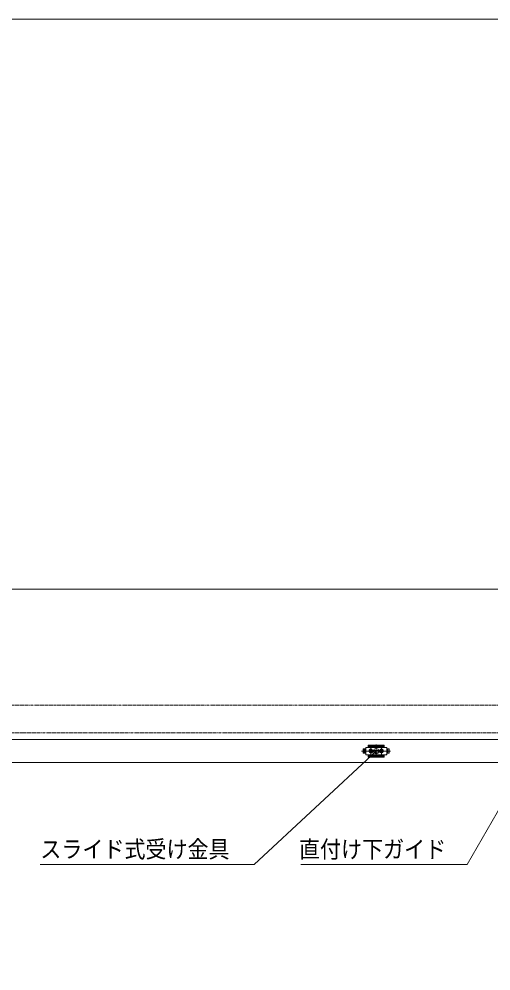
# Model space of a CAD drawing. Units: millimetres, scale not verified. Extents: x -6062 to 6062, y -3045 to 3045.
# Drawn here: x -4261 to -3364, y 960 to 2770 of the extents above; entities that cross this region are included whole.
import ezdxf
from ezdxf.enums import TextEntityAlignment as Align

# ---------------------------------------------------------------- set-up
doc = ezdxf.new("R2010")
doc.units = ezdxf.units.MM
doc.header["$LTSCALE"] = 20
doc.linetypes.add('DOUBLE_CHAIN1', pattern=[8.8, 5, -1, 0.6, -0.6, 0.6, -1])
for name, color, linetype, lineweight in [('0-0_2寸法-1', 7, 'Continuous', 9), ('0-3_2寸法-3', 7, 'Continuous', 9), ('0-4_1図面枠', 7, 'Continuous', 9), ('0-5_3一般', 7, 'Continuous', 9)]:
    doc.layers.add(name, color=color, linetype=linetype, lineweight=lineweight)
doc.styles.add('ＭＳ ゴシック', font='')
doc.styles.get('ＭＳ ゴシック').set_extended_font_data('MS Gothic')

# ---------------------------------------------------------------- blocks, each defined once
blk = doc.blocks.new('グループ-42')
at = {"layer": '0-5_3一般'}
for p, q in [((-35363.1, 27556.9), (-36461.1, 27556.9)), ((-36451.7, 27556.9), (-35353.7, 27556.9)), ((-36398, 27641.9), (-36300, 27641.9)), ((-36398, 27471.9), (-36398, 27641.9)), ((-36398, 27631.9), (-36398, 27481.9)), ((-36300, 27641.9), (-36388, 27641.9)), ((-36374, 27641.9), (-36374, 27471.9)), ((-36328, 27641.9), (-36328, 27471.9)), ((-36324, 27471.9), (-36324, 27641.9)), ((-36280, 27696.9), (-36300, 27676.9)), ((-36300, 27696.9), (-36300, 27641.9)), ((-36210, 27696.9), (-36300, 27696.9)), ((-36300, 27416.9), (-36300, 27696.9)), ((-36300, 27641.9), (-36300, 27686.9)), ((-36300, 27471.9), (-36300, 27641.9)), ((-36290, 27696.9), (-35510, 27696.9)), ((-36223, 27556.9), (-35975, 27556.9)), ((-36205, 27556.9), (-36185, 27556.9)), ((-36200, 27756.1), (-36200, 27776.7)), ((-36200, 27756.1), (-36200, 27706.9)), ((-35600, 27733.9), (-36200, 27733.9)), ((-35610, 27786.7), (-36190, 27786.7)), ((-35610, 27766.1), (-36190, 27766.1)), ((-36185, 27556.9), (-36165, 27556.9)), ((-36165, 27556.9), (-35995, 27556.9)), ((-36144, 27556.9), (-36056, 27556.9)), ((-36140.1, 27565.5), (-36120.5, 27566.6)), ((-36119.8, 27562.9), (-36140.1, 27565.5)), ((-36119.8, 27550.8), (-36140.1, 27548.3)), ((-36140.1, 27548.3), (-36120.5, 27547.2)), ((-36120.5, 27566.6), (-36113.2, 27570)), ((-36116.7, 27562.9), (-36120.5, 27566.6)), ((-36116.7, 27550.9), (-36120.5, 27547.2)), ((-36120.5, 27547.2), (-36113.2, 27543.7)), ((-36116.7, 27562.9), (-36119.8, 27562.9)), ((-36116.7, 27550.9), (-36119.8, 27550.8)), ((-36109.4, 27566.3), (-36116.7, 27562.9)), ((-36109.4, 27547.5), (-36116.7, 27550.9)), ((-36109.7, 27577.4), (-36113.2, 27570)), ((-36113.2, 27570), (-36109.4, 27566.3)), ((-36113.2, 27543.7), (-36109.4, 27547.5)), ((-36109.7, 27536.4), (-36113.2, 27543.7)), ((-36108.6, 27597.1), (-36109.7, 27577.4)), ((-36106, 27573.6), (-36109.7, 27577.4)), ((-36106, 27540.1), (-36109.7, 27536.4)), ((-36108.6, 27516.7), (-36109.7, 27536.4)), ((-36109.4, 27566.3), (-36106, 27573.6)), ((-36109.4, 27547.5), (-36106, 27540.1)), ((-36106.1, 27576.7), (-36108.6, 27597.1)), ((-36106.1, 27537.1), (-36108.6, 27516.7)), ((-36106, 27573.6), (-36106.1, 27576.7)), ((-36106, 27540.1), (-36106.1, 27537.1)), ((-36100, 27433.9), (-36100, 27678.3)), ((-36100, 27661.9), (-36100, 27451.9)), ((-36100, 27633.4), (-36100, 27481.5)), ((-36100, 27512.9), (-36100, 27600.9)), ((-36094, 27573.6), (-36090.3, 27577.4)), ((-36094, 27573.6), (-36093.9, 27576.7)), ((-36090.6, 27566.3), (-36094, 27573.6)), ((-36090.6, 27547.5), (-36094, 27540.1)), ((-36094, 27540.1), (-36093.9, 27537.1)), ((-36094, 27540.1), (-36090.3, 27536.4)), ((-36093.9, 27576.7), (-36091.4, 27597.1)), ((-36093.9, 27537.1), (-36091.4, 27516.7)), ((-36091.4, 27597.1), (-36090.3, 27577.4)), ((-36091.4, 27516.7), (-36090.3, 27536.4)), ((-36086.8, 27570), (-36090.6, 27566.3)), ((-36090.6, 27566.3), (-36083.3, 27562.9)), ((-36090.6, 27547.5), (-36083.3, 27550.9)), ((-36086.8, 27543.7), (-36090.6, 27547.5)), ((-36090.3, 27577.4), (-36086.8, 27570)), ((-36090.3, 27536.4), (-36086.8, 27543.7)), ((-36079.5, 27566.6), (-36086.8, 27570)), ((-36079.5, 27547.2), (-36086.8, 27543.7)), ((-36083.3, 27562.9), (-36079.5, 27566.6)), ((-36083.3, 27562.9), (-36080.2, 27562.9)), ((-36083.3, 27550.9), (-36080.2, 27550.8)), ((-36083.3, 27550.9), (-36079.5, 27547.2)), ((-36080.2, 27562.9), (-36059.9, 27565.5)), ((-36080.2, 27550.8), (-36059.9, 27548.3)), ((-36059.9, 27565.5), (-36079.5, 27566.6)), ((-36059.9, 27548.3), (-36079.5, 27547.2)), ((-35900, 27805.4), (-35900, 27309.2)), ((-35900, 27714.2), (-35900, 27393.1)), ((-35823, 27556.9), (-35575, 27556.9)), ((-35805, 27556.9), (-35785, 27556.9)), ((-35785, 27556.9), (-35765, 27556.9)), ((-35765, 27556.9), (-35595, 27556.9)), ((-35744, 27556.9), (-35656, 27556.9)), ((-35716.7, 27562.9), (-35719.8, 27562.9)), ((-35716.7, 27550.9), (-35719.8, 27550.8)), ((-35700, 27433.9), (-35700, 27678.3)), ((-35700, 27661.9), (-35700, 27451.9)), ((-35700, 27512.9), (-35700, 27600.9)), ((-35683.3, 27562.9), (-35680.2, 27562.9)), ((-35683.3, 27550.9), (-35680.2, 27550.8)), ((-35600, 27766.1), (-35600, 27776.7)), ((-35600, 27756.1), (-35600, 27766.1)), ((-35600, 27706.9), (-35600, 27756.1)), ((-35500, 27696.9), (-35590, 27696.9)), ((-35500, 27676.9), (-35520, 27696.9)), ((-35500, 27696.9), (-35500, 27416.9)), ((-35500, 27686.9), (-35500, 27641.9)), ((-35500, 27641.9), (-35402, 27641.9)), ((-35500, 27641.9), (-35500, 27471.9)), ((-35500, 27641.9), (-35412, 27641.9)), ((-35476, 27641.9), (-35476, 27471.9)), ((-35472, 27471.9), (-35472, 27641.9)), ((-35426, 27471.9), (-35426, 27641.9)), ((-35402, 27641.9), (-35402, 27471.9)), ((-35402, 27481.9), (-35402, 27631.9)), ((-36300, 27471.9), (-36398, 27471.9)), ((-36388, 27471.9), (-36300, 27471.9)), ((-36300, 27426.9), (-36300, 27471.9)), ((-36300, 27471.9), (-36300, 27416.9)), ((-36300, 27436.9), (-36280, 27416.9)), ((-36300, 27416.9), (-36210, 27416.9)), ((-35510, 27416.9), (-36290, 27416.9)), ((-36200, 27406.9), (-36200, 27357.7)), ((-36200, 27379.9), (-35600, 27379.9)), ((-36200, 27357.7), (-36200, 27347.7)), ((-36200, 27347.7), (-36200, 27337.1)), ((-36190, 27347.7), (-35610, 27347.7)), ((-36190, 27327.1), (-35610, 27327.1)), ((-35600, 27357.7), (-35600, 27406.9)), ((-35600, 27357.7), (-35600, 27347.7)), ((-35600, 27337.1), (-35600, 27347.7)), ((-35590, 27416.9), (-35500, 27416.9)), ((-35520, 27416.9), (-35500, 27436.9)), ((-35402, 27471.9), (-35500, 27471.9)), ((-35500, 27471.9), (-35500, 27426.9)), ((-35412, 27471.9), (-35500, 27471.9)), ((-54000, 27116.9), (-6330, 27116.9))]:
    blk.add_line(p, q, dxfattribs=at)
at = {"layer": '0-5_3一般', "linetype": 'DOUBLE_CHAIN1'}
blk.add_lwpolyline([(-54140, 29296.9), (-30000, 29296.9), (-30000, 28246.9), (-54140, 28246.9)], dxfattribs=at)
at = {"layer": '0-5_3一般'}
for points in [[(-54000, 27116.9), (-54000, 27996.9), (-6330, 27996.9), (-6330, 27116.9)], [(-35719.8, 27562.9), (-35740.1, 27565.5), (-35720.5, 27566.6)], [(-35719.8, 27550.8), (-35740.1, 27548.3), (-35720.5, 27547.2)], [(-35709.4, 27566.3), (-35716.7, 27562.9), (-35720.5, 27566.6), (-35713.2, 27570)], [(-35709.4, 27547.5), (-35706, 27540.1), (-35709.7, 27536.4), (-35713.2, 27543.7)], [(-35706, 27573.6), (-35706.1, 27576.7), (-35708.6, 27597.1), (-35709.7, 27577.4)], [(-35706, 27540.1), (-35706.1, 27537.1), (-35708.6, 27516.7), (-35709.7, 27536.4)], [(-35694, 27573.6), (-35693.9, 27576.7), (-35691.4, 27597.1), (-35690.3, 27577.4)], [(-35690.6, 27566.3), (-35694, 27573.6), (-35690.3, 27577.4), (-35686.8, 27570)], [(-35694, 27540.1), (-35693.9, 27537.1), (-35691.4, 27516.7), (-35690.3, 27536.4)], [(-35690.6, 27547.5), (-35683.3, 27550.9), (-35679.5, 27547.2), (-35686.8, 27543.7)], [(-35680.2, 27562.9), (-35659.9, 27565.5), (-35679.5, 27566.6)], [(-35680.2, 27550.8), (-35659.9, 27548.3), (-35679.5, 27547.2)]]:
    blk.add_lwpolyline(points, dxfattribs=at)
for points in [[(-35709.4, 27547.5), (-35716.7, 27550.9), (-35720.5, 27547.2), (-35713.2, 27543.7)], [(-35709.4, 27566.3), (-35706, 27573.6), (-35709.7, 27577.4), (-35713.2, 27570)], [(-35690.6, 27547.5), (-35694, 27540.1), (-35690.3, 27536.4), (-35686.8, 27543.7)], [(-35690.6, 27566.3), (-35683.3, 27562.9), (-35679.5, 27566.6), (-35686.8, 27570)]]:
    blk.add_lwpolyline(points, close=True, dxfattribs=at)
for centre, radius in [((-36100, 27556.9), 75), ((-36100, 27556.9), 65), ((-36100, 27556.9), 42), ((-36100, 27556.9), 40), ((-36100, 27556.9), 40), ((-36100, 27556.9), 32.4), ((-36100, 27556.9), 30), ((-35700, 27556.9), 75), ((-35700, 27556.9), 65), ((-35700, 27556.9), 42), ((-35700, 27556.9), 40), ((-35700, 27556.9), 40), ((-35700, 27556.9), 32.4), ((-35700, 27556.9), 30)]:
    blk.add_circle(centre, radius, dxfattribs=at)
for centre, radius, start, end in [((-36388, 27631.9), 10, 90, 180), ((-36290, 27686.9), 10, 90, 180), ((-36210, 27706.9), 10, 270, 0), ((-36190, 27776.7), 10, 90, 180), ((-36190, 27756.1), 10, 90, 180), ((-36095, 27556.9), 46, 169.19486, 180), ((-36095, 27556.9), 46, 180, 190.80514), ((-36100, 27556.9), 20.7, 162.98773, 197.01227), ((-36100, 27551.9), 46, 79.19486, 100.80514), ((-36100, 27556.9), 20.7, 72.98773, 107.01227), ((-36100, 27556.9), 20.7, 252.98773, 287.01227), ((-36100, 27556.9), 20.7, 342.98773, 17.01227), ((-36105, 27556.9), 46, 0, 10.80514), ((-36105, 27556.9), 46, 349.19486, 0), ((-35695, 27556.9), 46, 169.19486, 180), ((-35695, 27556.9), 46, 180, 190.80514), ((-35700, 27556.9), 20.7, 162.98773, 197.01227), ((-35700, 27551.9), 46, 79.19486, 100.80514), ((-35700, 27556.9), 20.7, 72.98773, 107.01227), ((-35700, 27556.9), 20.7, 252.98773, 287.01227), ((-35700, 27556.9), 20.7, 342.98773, 17.01227), ((-35705, 27556.9), 46, 0, 10.80514), ((-35705, 27556.9), 46, 349.19486, 0), ((-35610, 27776.7), 10, 0, 90), ((-35610, 27756.1), 10, 0, 90), ((-35590, 27706.9), 10, 180, 270), ((-35510, 27686.9), 10, 0, 90), ((-35412, 27631.9), 10, 0, 90), ((-36388, 27481.9), 10, 180, 270), ((-36290, 27426.9), 10, 180, 270), ((-36210, 27406.9), 10, 0, 90), ((-36190, 27357.7), 10, 180, 270), ((-36190, 27337.1), 10, 180, 270), ((-36100, 27561.8), 46, 259.19486, 280.80514), ((-35700, 27561.8), 46, 259.19486, 280.80514), ((-35610, 27357.7), 10, 270, 0), ((-35610, 27337.1), 10, 270, 0), ((-35590, 27406.9), 10, 90, 180), ((-35510, 27426.9), 10, 270, 0), ((-35412, 27481.9), 10, 270, 0)]:
    blk.add_arc(centre, radius, start, end, dxfattribs=at)
blk = doc.blocks.new('グループ-43')
at = {"layer": '0-5_3一般'}
blk.add_blockref('グループ-42', (0, 0), dxfattribs=at)
blk = doc.blocks.new('グループ-61')
at = {"layer": '0-4_1図面枠'}
blk.add_lwpolyline([(-80000, 55400), (80000, 55400), (80000, -55400), (-80000, -55400)], close=True, dxfattribs=at)
blk = doc.blocks.new('図面枠')
at = {"layer": '0-4_1図面枠'}
blk.add_blockref('グループ-61', (0, 0), dxfattribs=at)

msp = doc.modelspace()

# ---------------------------------------------------------------- linework, layer by layer
at = {"layer": '0-0_2寸法-1'}
msp.add_line((-4481.79, 1686), (-2109.21, 1686), dxfattribs=at)
at = {"layer": '0-3_2寸法-3'}
for p, q in [((-3577.61, 1378.68), (-3587.39, 1378.68)), ((-3582.32, 1382.68), (-3582.68, 1382.68)), ((-3582.32, 1382.68), (-3582.68, 1382.68)), ((-3578.5, 1374.68), (-3586.5, 1374.68))]:
    msp.add_line(p, q, dxfattribs=at)
for points in [[(-3582.5, 1377.68), (-3814.41, 1161.84), (-4221.29, 1161.84)], [(-3295.45, 1359.84), (-3409.77, 1161.84), (-3725.78, 1161.84)]]:
    msp.add_lwpolyline(points, dxfattribs=at)
msp.add_circle((-3582.5, 1377.68), 5.01, dxfattribs=at)
msp.add_circle((-3582.5, 1377.68), 5.01, dxfattribs=at)

# ---------------------------------------------------------------- block references
at = {"layer": '0-4_1図面枠', "xscale": 0.05, "yscale": 0.05}
msp.add_blockref('図面枠', (-1787.5, 0), dxfattribs=at)
at = {"layer": '0-5_3一般', "xscale": 0.05, "yscale": 0.05}
msp.add_blockref('グループ-43', (-1787.5, 0), dxfattribs=at)

# ---------------------------------------------------------------- texts
at = {"layer": '0-3_2寸法-3', "style": 'ＭＳ ゴシック', "width": 0.9}
for s, p in [('スライド式受け金具', (-4220.71, 1165.19)), ('直付け下ガイド', (-3729.23, 1165.02))]:
    msp.add_text(s, height=32.55, dxfattribs=at).set_placement(p, align=Align.BOTTOM_LEFT)

doc.saveas('drawing.dxf')
